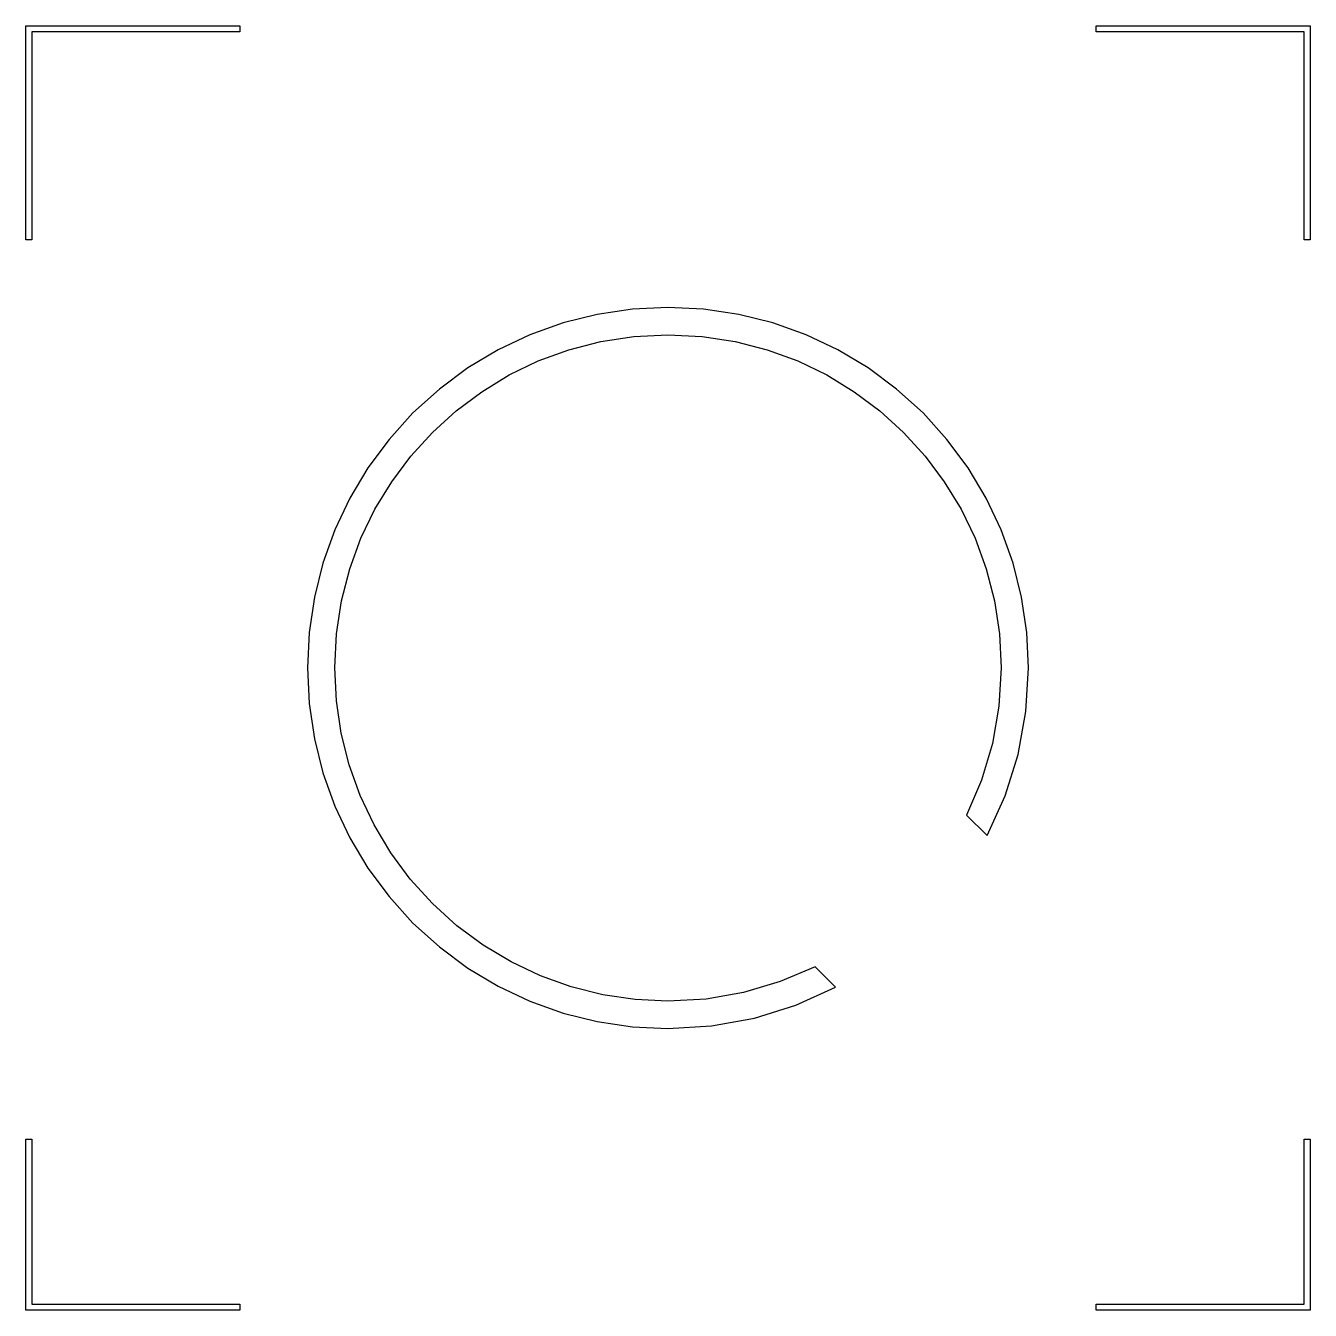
# Model space of a CAD drawing. Extents: x 0 to 6, y 0 to 6.
import ezdxf

# ---------------------------------------------------------------- set-up
doc = ezdxf.new("R2010")
doc.units = 0
doc.layers.add('Layer_1', color=7, linetype='CONTINUOUS')

msp = doc.modelspace()

# ---------------------------------------------------------------- linework, layer by layer
at = {"layer": 'Layer_1', "color": 7}
for points in [[(1.000015, 6.000001), (1.000015, 5.971616), (0.028332, 5.971616), (0.028332, 4.999987), (0, 4.999987), (0, 5.98578), (0, 6.000001), (1.000015, 6.000001), (1.000015, 6.000001)], [(5.999999, 6.000001), (5.999999, 4.999987), (5.971667, 4.999987), (5.971667, 5.971616), (4.999984, 5.971616), (4.999984, 6.000001), (5.999999, 6.000001), (5.999999, 6.000001)], [(1.000016, 5.999999), (1.000016, 5.971613), (0.028334, 5.971613), (0.028334, 4.999984), (0.000001, 4.999984), (0.000001, 5.985778), (0.000001, 5.999999), (1.000016, 5.999999), (1.000016, 5.999999)], [(6.000001, 5.999999), (6.000001, 4.999984), (5.971668, 4.999984), (5.971668, 5.971613), (4.999986, 5.971613), (4.999986, 5.999999), (6.000001, 5.999999), (6.000001, 5.999999)], [(0.028332, 0.799981), (0.028332, 0.028334), (1.000015, 0.028334), (1.000015, 0.000002), (0, 0.000002), (0, 0.799981), (0.028332, 0.799981), (0.028332, 0.799981)], [(0.028334, 0.799979), (0.028334, 0.028332), (1.000016, 0.028332), (1.000016, 0), (0.000001, 0), (0.000001, 0.799979), (0.028334, 0.799979), (0.028334, 0.799979)], [(5.999999, 0.799981), (5.999999, 0.000002), (4.999984, 0.000002), (4.999984, 0.028334), (5.971667, 0.028334), (5.971667, 0.799981), (5.999999, 0.799981), (5.999999, 0.799981)], [(6.000001, 0.799979), (6.000001, 0), (4.999986, 0), (4.999986, 0.028332), (5.971668, 0.028332), (5.971668, 0.799979), (6.000001, 0.799979), (6.000001, 0.799979)]]:
    msp.add_lwpolyline(points, close=True, dxfattribs=at)
msp.add_lwpolyline([(3, 4.684409), (2.833517, 4.676168), (2.669854, 4.651747), (2.510115, 4.611604), (2.355405, 4.556196), (2.206828, 4.48598), (2.065489, 4.401414), (1.932492, 4.302956), (1.808943, 4.191063), (1.69705, 4.067514), (1.598592, 3.934517), (1.514026, 3.793178), (1.44381, 3.644601), (1.388402, 3.489891), (1.348259, 3.330152), (1.323838, 3.166489), (1.315597, 3.000006), (1.323838, 2.833523), (1.348259, 2.669859), (1.388402, 2.51012), (1.44381, 2.35541), (1.514026, 2.206833), (1.598592, 2.065494), (1.69705, 1.932498), (1.808943, 1.808948), (1.932492, 1.697055), (2.065489, 1.598597), (2.206828, 1.514031), (2.355405, 1.443816), (2.510115, 1.388407), (2.669854, 1.348264), (2.833517, 1.323843), (3, 1.315602), (3.203509, 1.328249), (3.403281, 1.365217), (3.597149, 1.425967), (3.782946, 1.509961), (3.688082, 1.604825), (3.523872, 1.535025), (3.353317, 1.484611), (3.178124, 1.453982), (3, 1.443539), (2.846162, 1.451154), (2.694929, 1.473719), (2.547323, 1.510813), (2.404363, 1.562012), (2.267071, 1.626895), (2.136467, 1.705037), (2.013571, 1.796017), (1.899406, 1.899411), (1.796011, 2.013577), (1.705031, 2.136472), (1.626889, 2.267076), (1.562007, 2.404368), (1.510807, 2.547328), (1.473713, 2.694935), (1.451148, 2.846167), (1.443534, 3.000006), (1.451573, 3.159142), (1.475161, 3.313682), (1.513517, 3.462841), (1.565858, 3.605839), (1.631402, 3.741893), (1.709366, 3.87022), (1.798968, 3.990038), (1.899425, 4.100565), (2.009956, 4.201018), (2.129777, 4.290616), (2.258107, 4.368575), (2.394163, 4.434114), (2.537162, 4.48645), (2.686323, 4.524801), (2.840863, 4.548384), (3, 4.556417), (3.159137, 4.548384), (3.313677, 4.524801), (3.462838, 4.48645), (3.605838, 4.434114), (3.741894, 4.368575), (3.870223, 4.290616), (3.990045, 4.201018), (4.100575, 4.100565), (4.201033, 3.990038), (4.290634, 3.87022), (4.368598, 3.741893), (4.434142, 3.605839), (4.486483, 3.462841), (4.524839, 3.313682), (4.548428, 3.159142), (4.556467, 3.000006), (4.545773, 2.822045), (4.514932, 2.647039), (4.464343, 2.476688), (4.394409, 2.312695), (4.490211, 2.216894), (4.574177, 2.402739), (4.634889, 2.596651), (4.671811, 2.796463), (4.684404, 3.000006), (4.676163, 3.166489), (4.651742, 3.330152), (4.611599, 3.489891), (4.55619, 3.644601), (4.485975, 3.793178), (4.401409, 3.934517), (4.302951, 4.067514), (4.191058, 4.191063), (4.067508, 4.302956), (3.934512, 4.401414), (3.793173, 4.48598), (3.644596, 4.556196), (3.489886, 4.611604), (3.330147, 4.651747), (3.166483, 4.676168), (3, 4.684409), (3, 4.684409)], dxfattribs=at)

doc.saveas('drawing.dxf')
